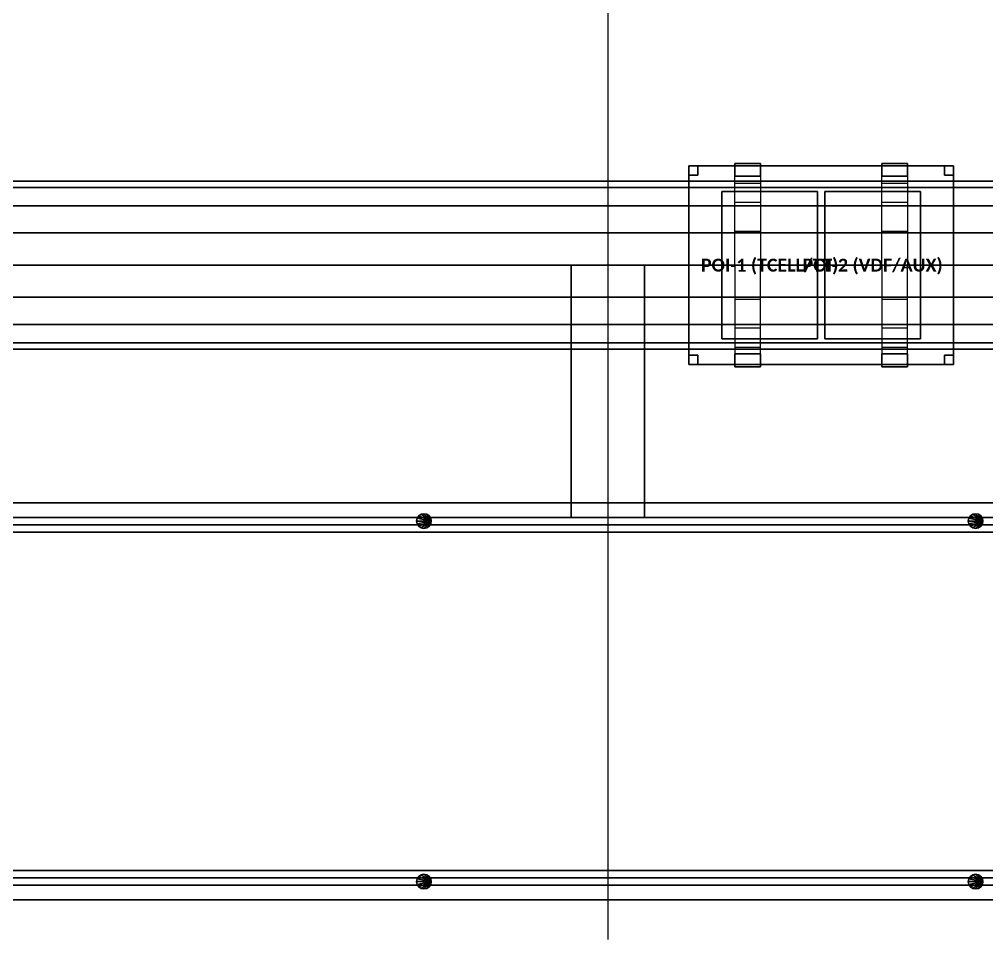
# Model space of a CAD drawing. Header units: millimetres. Extents: x -15000 to 15000, y -45082 to 2000.
# Drawn here: x -4600 to -1970, y -45082 to -42580 of the extents above; entities that cross this region are included whole.
import ezdxf
from ezdxf.enums import TextEntityAlignment as Align

# ---------------------------------------------------------------- set-up
doc = ezdxf.new("R2010")
doc.units = ezdxf.units.MM
for name, color, linetype in [('CELIK_KIRIS_KOLON', 9, 'CONTINUOUS'), ('EKP_POI_MODULLERI', 40, 'CONTINUOUS'), ('EKP_POI_TASIYICI_SASE', 30, 'CONTINUOUS'), ('KORKULUK_KAPI', 4, 'CONTINUOUS'), ('MONTAJ_BORULARI', 2, 'CONTINUOUS'), ('ZEMIN_PLATFORM', 8, 'CONTINUOUS')]:
    doc.layers.add(name, color=color, linetype=linetype)
doc.styles.get("Standard").update_dxf_attribs({"font": 'calibrib.ttf'})

msp = doc.modelspace()

# ---------------------------------------------------------------- linework, layer by layer
at = {"layer": 'CELIK_KIRIS_KOLON'}
for p, q in [((-2900, -43248, 5500), (-3100, -43248, 5500)), ((-3100, -43248, 5500), (-3100, -43934, 5500)), ((-2900, -43248, 5700), (-3100, -43248, 5700)), ((-3100, -43248, 5700), (-3100, -43934, 5700)), ((-3100, -43248, 5500), (-3100, -43248, 5700)), ((-2900, -43934, 5500), (-2900, -43248, 5500)), ((-2900, -43934, 5700), (-2900, -43248, 5700)), ((-2900, -43248, 5500), (-2900, -43248, 5700)), ((-3100, -43934, 5500), (-2900, -43934, 5500)), ((-3100, -43934, 5700), (-2900, -43934, 5700)), ((-3100, -43934, 5500), (-3100, -43934, 5700)), ((-2900, -43934, 5500), (-2900, -43934, 5700))]:
    msp.add_line(p, q, dxfattribs=at)
for points in [[(-3100, -43934, 5500), (-2900, -43934, 5500), (-2900, -43248, 5500), (-3100, -43248, 5500)], [(-3100, -43934, 5700), (-2900, -43934, 5700), (-2900, -43248, 5700), (-3100, -43248, 5700)], [(-3100, -43248, 5500), (-2900, -43248, 5500), (-2900, -43248, 5700), (-3100, -43248, 5700)], [(-3100, -43934, 5500), (-3100, -43248, 5500), (-3100, -43248, 5700), (-3100, -43934, 5700)], [(-2900, -43934, 5500), (-2900, -43248, 5500), (-2900, -43248, 5700), (-2900, -43934, 5700)], [(-3100, -43934, 5500), (-2900, -43934, 5500), (-2900, -43934, 5700), (-3100, -43934, 5700)]]:
    msp.add_3dface(points, dxfattribs=at)
at = {"layer": 'EKP_POI_MODULLERI'}
for p, q in [((-2430, -43048, 5535), (-2690, -43048, 5535)), ((-2690, -43048, 5535), (-2690, -43448, 5535)), ((-2430, -43048, 5885), (-2690, -43048, 5885)), ((-2690, -43048, 5885), (-2690, -43448, 5885)), ((-2690, -43048, 5535), (-2690, -43048, 5885)), ((-2430, -43448, 5535), (-2430, -43048, 5535)), ((-2430, -43448, 5885), (-2430, -43048, 5885)), ((-2430, -43048, 5535), (-2430, -43048, 5885)), ((-2150, -43048, 5535), (-2410, -43048, 5535)), ((-2410, -43048, 5535), (-2410, -43448, 5535)), ((-2150, -43048, 5885), (-2410, -43048, 5885)), ((-2410, -43048, 5885), (-2410, -43448, 5885)), ((-2410, -43048, 5535), (-2410, -43048, 5885)), ((-2150, -43448, 5535), (-2150, -43048, 5535)), ((-2150, -43448, 5885), (-2150, -43048, 5885)), ((-2150, -43048, 5535), (-2150, -43048, 5885)), ((-2690, -43448, 5535), (-2430, -43448, 5535)), ((-2690, -43448, 5885), (-2430, -43448, 5885)), ((-2690, -43448, 5535), (-2690, -43448, 5885)), ((-2430, -43448, 5535), (-2430, -43448, 5885)), ((-2410, -43448, 5535), (-2150, -43448, 5535)), ((-2410, -43448, 5885), (-2150, -43448, 5885)), ((-2410, -43448, 5535), (-2410, -43448, 5885)), ((-2150, -43448, 5535), (-2150, -43448, 5885))]:
    msp.add_line(p, q, dxfattribs=at)
for points in [[(-2690, -43448, 5535), (-2430, -43448, 5535), (-2430, -43048, 5535), (-2690, -43048, 5535)], [(-2690, -43448, 5885), (-2430, -43448, 5885), (-2430, -43048, 5885), (-2690, -43048, 5885)], [(-2690, -43048, 5535), (-2430, -43048, 5535), (-2430, -43048, 5885), (-2690, -43048, 5885)], [(-2690, -43448, 5535), (-2690, -43048, 5535), (-2690, -43048, 5885), (-2690, -43448, 5885)], [(-2430, -43448, 5535), (-2430, -43048, 5535), (-2430, -43048, 5885), (-2430, -43448, 5885)], [(-2410, -43448, 5535), (-2150, -43448, 5535), (-2150, -43048, 5535), (-2410, -43048, 5535)], [(-2410, -43448, 5885), (-2150, -43448, 5885), (-2150, -43048, 5885), (-2410, -43048, 5885)], [(-2410, -43048, 5535), (-2150, -43048, 5535), (-2150, -43048, 5885), (-2410, -43048, 5885)], [(-2410, -43448, 5535), (-2410, -43048, 5535), (-2410, -43048, 5885), (-2410, -43448, 5885)], [(-2150, -43448, 5535), (-2150, -43048, 5535), (-2150, -43048, 5885), (-2150, -43448, 5885)], [(-2690, -43448, 5535), (-2430, -43448, 5535), (-2430, -43448, 5885), (-2690, -43448, 5885)], [(-2410, -43448, 5535), (-2150, -43448, 5535), (-2150, -43448, 5885), (-2410, -43448, 5885)]]:
    msp.add_3dface(points, dxfattribs=at)
at = {"layer": 'EKP_POI_TASIYICI_SASE'}
for p, q in [((-2585, -42971.5, 5286.5), (-2655, -42971.5, 5286.5)), ((-2655, -42971.5, 5286.5), (-2655, -43006.5, 5286.5)), ((-2585, -42971.5, 5306.5), (-2655, -42971.5, 5306.5)), ((-2655, -42971.5, 5306.5), (-2655, -43006.5, 5306.5)), ((-2655, -42971.5, 5286.5), (-2655, -42971.5, 5306.5)), ((-2585, -43006.5, 5286.5), (-2585, -42971.5, 5286.5)), ((-2585, -43006.5, 5306.5), (-2585, -42971.5, 5306.5)), ((-2585, -42971.5, 5286.5), (-2585, -42971.5, 5306.5)), ((-2185, -42971.5, 5286.5), (-2255, -42971.5, 5286.5)), ((-2255, -42971.5, 5286.5), (-2255, -43006.5, 5286.5)), ((-2185, -42971.5, 5306.5), (-2255, -42971.5, 5306.5)), ((-2255, -42971.5, 5306.5), (-2255, -43006.5, 5306.5)), ((-2255, -42971.5, 5286.5), (-2255, -42971.5, 5306.5)), ((-2185, -43006.5, 5286.5), (-2185, -42971.5, 5286.5)), ((-2185, -43006.5, 5306.5), (-2185, -42971.5, 5306.5)), ((-2185, -42971.5, 5286.5), (-2185, -42971.5, 5306.5)), ((-2060, -42978, 5525), (-2780, -42978, 5525)), ((-2780, -42978, 5525), (-2780, -43518, 5525)), ((-2060, -42978, 5545), (-2780, -42978, 5545)), ((-2780, -42978, 5545), (-2780, -43518, 5545)), ((-2780, -42978, 5525), (-2780, -42978, 5545)), ((-2060, -42978, 5855), (-2780, -42978, 5855)), ((-2780, -42978, 5855), (-2780, -43518, 5855)), ((-2060, -42978, 5875), (-2780, -42978, 5875)), ((-2780, -42978, 5875), (-2780, -43518, 5875)), ((-2780, -42978, 5855), (-2780, -42978, 5875)), ((-2755, -42978, 5525), (-2780, -42978, 5525)), ((-2780, -42978, 5525), (-2780, -43003, 5525)), ((-2755, -42978, 5875), (-2780, -42978, 5875)), ((-2780, -42978, 5875), (-2780, -43003, 5875)), ((-2780, -42978, 5525), (-2780, -42978, 5875)), ((-2755, -43003, 5525), (-2755, -42978, 5525)), ((-2755, -43003, 5875), (-2755, -42978, 5875)), ((-2755, -42978, 5525), (-2755, -42978, 5875)), ((-2060, -42978, 5525), (-2085, -42978, 5525)), ((-2085, -42978, 5525), (-2085, -43003, 5525)), ((-2060, -42978, 5875), (-2085, -42978, 5875)), ((-2085, -42978, 5875), (-2085, -43003, 5875)), ((-2085, -42978, 5525), (-2085, -42978, 5875)), ((-2060, -43518, 5525), (-2060, -42978, 5525)), ((-2060, -43518, 5545), (-2060, -42978, 5545)), ((-2060, -42978, 5525), (-2060, -42978, 5545)), ((-2060, -43518, 5855), (-2060, -42978, 5855)), ((-2060, -43518, 5875), (-2060, -42978, 5875)), ((-2060, -42978, 5855), (-2060, -42978, 5875)), ((-2060, -43003, 5525), (-2060, -42978, 5525)), ((-2060, -43003, 5875), (-2060, -42978, 5875)), ((-2060, -42978, 5525), (-2060, -42978, 5875)), ((-2780, -43003, 5525), (-2755, -43003, 5525)), ((-2780, -43003, 5875), (-2755, -43003, 5875)), ((-2780, -43003, 5525), (-2780, -43003, 5875)), ((-2755, -43003, 5525), (-2755, -43003, 5875)), ((-2655, -43006.5, 5296.5), (-2585, -43006.5, 5296.5)), ((-2655, -43006.5, 5286.5), (-2585, -43006.5, 5286.5)), ((-2655, -43006.5, 5306.5), (-2585, -43006.5, 5306.5)), ((-2655, -43006.5, 5286.5), (-2655, -43006.5, 5306.5)), ((-2655, -43024.9, 5388.9), (-2585, -43024.9, 5388.9)), ((-2655, -43024.9, 5204.1), (-2585, -43024.9, 5204.1)), ((-2585, -43006.5, 5286.5), (-2585, -43006.5, 5306.5)), ((-2255, -43006.5, 5296.5), (-2185, -43006.5, 5296.5)), ((-2255, -43006.5, 5286.5), (-2185, -43006.5, 5286.5)), ((-2255, -43006.5, 5306.5), (-2185, -43006.5, 5306.5)), ((-2255, -43006.5, 5286.5), (-2255, -43006.5, 5306.5)), ((-2255, -43024.9, 5388.9), (-2185, -43024.9, 5388.9)), ((-2255, -43024.9, 5204.1), (-2185, -43024.9, 5204.1)), ((-2185, -43006.5, 5286.5), (-2185, -43006.5, 5306.5)), ((-2085, -43003, 5525), (-2060, -43003, 5525)), ((-2085, -43003, 5875), (-2060, -43003, 5875)), ((-2085, -43003, 5525), (-2085, -43003, 5875)), ((-2060, -43003, 5525), (-2060, -43003, 5875)), ((-2655, -43077.2, 5467.3), (-2585, -43077.2, 5467.3)), ((-2655, -43077.2, 5125.7), (-2585, -43077.2, 5125.7)), ((-2255, -43077.2, 5467.3), (-2185, -43077.2, 5467.3)), ((-2255, -43077.2, 5125.7), (-2185, -43077.2, 5125.7)), ((-2655, -43155.6, 5519.6), (-2585, -43155.6, 5519.6)), ((-2655, -43155.6, 5073.4), (-2585, -43155.6, 5073.4)), ((-2255, -43155.6, 5519.6), (-2185, -43155.6, 5519.6)), ((-2255, -43155.6, 5073.4), (-2185, -43155.6, 5073.4)), ((-2655, -43248, 5538), (-2585, -43248, 5538)), ((-2655, -43248, 5055), (-2585, -43248, 5055)), ((-2255, -43248, 5538), (-2185, -43248, 5538)), ((-2255, -43248, 5055), (-2185, -43248, 5055)), ((-2655, -43340.4, 5073.4), (-2585, -43340.4, 5073.4)), ((-2655, -43340.4, 5519.6), (-2585, -43340.4, 5519.6)), ((-2255, -43340.4, 5073.4), (-2185, -43340.4, 5073.4)), ((-2255, -43340.4, 5519.6), (-2185, -43340.4, 5519.6)), ((-2655, -43418.8, 5125.7), (-2585, -43418.8, 5125.7)), ((-2655, -43418.8, 5467.3), (-2585, -43418.8, 5467.3)), ((-2255, -43418.8, 5125.7), (-2185, -43418.8, 5125.7)), ((-2255, -43418.8, 5467.3), (-2185, -43418.8, 5467.3)), ((-2655, -43471.1, 5204.1), (-2585, -43471.1, 5204.1)), ((-2655, -43471.1, 5388.9), (-2585, -43471.1, 5388.9)), ((-2255, -43471.1, 5204.1), (-2185, -43471.1, 5204.1)), ((-2255, -43471.1, 5388.9), (-2185, -43471.1, 5388.9)), ((-2755, -43493, 5525), (-2780, -43493, 5525)), ((-2780, -43493, 5525), (-2780, -43518, 5525)), ((-2755, -43493, 5875), (-2780, -43493, 5875)), ((-2780, -43493, 5875), (-2780, -43518, 5875)), ((-2780, -43493, 5525), (-2780, -43493, 5875)), ((-2755, -43518, 5525), (-2755, -43493, 5525)), ((-2755, -43518, 5875), (-2755, -43493, 5875)), ((-2755, -43493, 5525), (-2755, -43493, 5875)), ((-2655, -43489.5, 5296.5), (-2585, -43489.5, 5296.5)), ((-2585, -43489.5, 5286.5), (-2655, -43489.5, 5286.5)), ((-2655, -43489.5, 5286.5), (-2655, -43524.5, 5286.5)), ((-2585, -43489.5, 5306.5), (-2655, -43489.5, 5306.5)), ((-2655, -43489.5, 5306.5), (-2655, -43524.5, 5306.5)), ((-2655, -43489.5, 5286.5), (-2655, -43489.5, 5306.5)), ((-2585, -43524.5, 5286.5), (-2585, -43489.5, 5286.5)), ((-2585, -43524.5, 5306.5), (-2585, -43489.5, 5306.5)), ((-2585, -43489.5, 5286.5), (-2585, -43489.5, 5306.5)), ((-2255, -43489.5, 5296.5), (-2185, -43489.5, 5296.5)), ((-2185, -43489.5, 5286.5), (-2255, -43489.5, 5286.5)), ((-2255, -43489.5, 5286.5), (-2255, -43524.5, 5286.5)), ((-2185, -43489.5, 5306.5), (-2255, -43489.5, 5306.5)), ((-2255, -43489.5, 5306.5), (-2255, -43524.5, 5306.5)), ((-2255, -43489.5, 5286.5), (-2255, -43489.5, 5306.5)), ((-2185, -43524.5, 5286.5), (-2185, -43489.5, 5286.5)), ((-2185, -43524.5, 5306.5), (-2185, -43489.5, 5306.5)), ((-2185, -43489.5, 5286.5), (-2185, -43489.5, 5306.5)), ((-2060, -43493, 5525), (-2085, -43493, 5525)), ((-2085, -43493, 5525), (-2085, -43518, 5525)), ((-2060, -43493, 5875), (-2085, -43493, 5875)), ((-2085, -43493, 5875), (-2085, -43518, 5875)), ((-2085, -43493, 5525), (-2085, -43493, 5875)), ((-2060, -43518, 5525), (-2060, -43493, 5525)), ((-2060, -43518, 5875), (-2060, -43493, 5875)), ((-2060, -43493, 5525), (-2060, -43493, 5875)), ((-2780, -43518, 5525), (-2060, -43518, 5525)), ((-2780, -43518, 5545), (-2060, -43518, 5545)), ((-2780, -43518, 5525), (-2780, -43518, 5545)), ((-2780, -43518, 5855), (-2060, -43518, 5855)), ((-2780, -43518, 5875), (-2060, -43518, 5875)), ((-2780, -43518, 5855), (-2780, -43518, 5875)), ((-2780, -43518, 5525), (-2755, -43518, 5525)), ((-2780, -43518, 5875), (-2755, -43518, 5875)), ((-2780, -43518, 5525), (-2780, -43518, 5875)), ((-2755, -43518, 5525), (-2755, -43518, 5875)), ((-2655, -43524.5, 5286.5), (-2585, -43524.5, 5286.5)), ((-2655, -43524.5, 5306.5), (-2585, -43524.5, 5306.5)), ((-2655, -43524.5, 5286.5), (-2655, -43524.5, 5306.5)), ((-2585, -43524.5, 5286.5), (-2585, -43524.5, 5306.5)), ((-2255, -43524.5, 5286.5), (-2185, -43524.5, 5286.5)), ((-2255, -43524.5, 5306.5), (-2185, -43524.5, 5306.5)), ((-2255, -43524.5, 5286.5), (-2255, -43524.5, 5306.5)), ((-2185, -43524.5, 5286.5), (-2185, -43524.5, 5306.5)), ((-2085, -43518, 5525), (-2060, -43518, 5525)), ((-2085, -43518, 5875), (-2060, -43518, 5875)), ((-2085, -43518, 5525), (-2085, -43518, 5875)), ((-2060, -43518, 5525), (-2060, -43518, 5545)), ((-2060, -43518, 5855), (-2060, -43518, 5875)), ((-2060, -43518, 5525), (-2060, -43518, 5875))]:
    msp.add_line(p, q, dxfattribs=at)
for points in [[(-2655, -43006.5, 5286.5), (-2585, -43006.5, 5286.5), (-2585, -42971.5, 5286.5), (-2655, -42971.5, 5286.5)], [(-2655, -43006.5, 5306.5), (-2585, -43006.5, 5306.5), (-2585, -42971.5, 5306.5), (-2655, -42971.5, 5306.5)], [(-2655, -42971.5, 5286.5), (-2585, -42971.5, 5286.5), (-2585, -42971.5, 5306.5), (-2655, -42971.5, 5306.5)], [(-2655, -43006.5, 5286.5), (-2655, -42971.5, 5286.5), (-2655, -42971.5, 5306.5), (-2655, -43006.5, 5306.5)], [(-2585, -43006.5, 5286.5), (-2585, -42971.5, 5286.5), (-2585, -42971.5, 5306.5), (-2585, -43006.5, 5306.5)], [(-2255, -43006.5, 5286.5), (-2185, -43006.5, 5286.5), (-2185, -42971.5, 5286.5), (-2255, -42971.5, 5286.5)], [(-2255, -43006.5, 5306.5), (-2185, -43006.5, 5306.5), (-2185, -42971.5, 5306.5), (-2255, -42971.5, 5306.5)], [(-2255, -42971.5, 5286.5), (-2185, -42971.5, 5286.5), (-2185, -42971.5, 5306.5), (-2255, -42971.5, 5306.5)], [(-2255, -43006.5, 5286.5), (-2255, -42971.5, 5286.5), (-2255, -42971.5, 5306.5), (-2255, -43006.5, 5306.5)], [(-2185, -43006.5, 5286.5), (-2185, -42971.5, 5286.5), (-2185, -42971.5, 5306.5), (-2185, -43006.5, 5306.5)], [(-2780, -43518, 5525), (-2060, -43518, 5525), (-2060, -42978, 5525), (-2780, -42978, 5525)], [(-2780, -43518, 5545), (-2060, -43518, 5545), (-2060, -42978, 5545), (-2780, -42978, 5545)], [(-2780, -42978, 5525), (-2060, -42978, 5525), (-2060, -42978, 5545), (-2780, -42978, 5545)], [(-2780, -43518, 5525), (-2780, -42978, 5525), (-2780, -42978, 5545), (-2780, -43518, 5545)], [(-2780, -43518, 5855), (-2060, -43518, 5855), (-2060, -42978, 5855), (-2780, -42978, 5855)], [(-2780, -43518, 5875), (-2060, -43518, 5875), (-2060, -42978, 5875), (-2780, -42978, 5875)], [(-2780, -42978, 5855), (-2060, -42978, 5855), (-2060, -42978, 5875), (-2780, -42978, 5875)], [(-2780, -43518, 5855), (-2780, -42978, 5855), (-2780, -42978, 5875), (-2780, -43518, 5875)], [(-2780, -43003, 5525), (-2755, -43003, 5525), (-2755, -42978, 5525), (-2780, -42978, 5525)], [(-2780, -43003, 5875), (-2755, -43003, 5875), (-2755, -42978, 5875), (-2780, -42978, 5875)], [(-2780, -42978, 5525), (-2755, -42978, 5525), (-2755, -42978, 5875), (-2780, -42978, 5875)], [(-2780, -43003, 5525), (-2780, -42978, 5525), (-2780, -42978, 5875), (-2780, -43003, 5875)], [(-2755, -43003, 5525), (-2755, -42978, 5525), (-2755, -42978, 5875), (-2755, -43003, 5875)], [(-2085, -43003, 5525), (-2060, -43003, 5525), (-2060, -42978, 5525), (-2085, -42978, 5525)], [(-2085, -43003, 5875), (-2060, -43003, 5875), (-2060, -42978, 5875), (-2085, -42978, 5875)], [(-2085, -42978, 5525), (-2060, -42978, 5525), (-2060, -42978, 5875), (-2085, -42978, 5875)], [(-2085, -43003, 5525), (-2085, -42978, 5525), (-2085, -42978, 5875), (-2085, -43003, 5875)], [(-2060, -43518, 5525), (-2060, -42978, 5525), (-2060, -42978, 5545), (-2060, -43518, 5545)], [(-2060, -43518, 5855), (-2060, -42978, 5855), (-2060, -42978, 5875), (-2060, -43518, 5875)], [(-2060, -43003, 5525), (-2060, -42978, 5525), (-2060, -42978, 5875), (-2060, -43003, 5875)], [(-2780, -43003, 5525), (-2755, -43003, 5525), (-2755, -43003, 5875), (-2780, -43003, 5875)], [(-2655, -43006.5, 5296.5), (-2585, -43006.5, 5296.5), (-2585, -43248, 5538), (-2655, -43248, 5538)], [(-2655, -43006.5, 5286.5), (-2585, -43006.5, 5286.5), (-2585, -43006.5, 5306.5), (-2655, -43006.5, 5306.5)], [(-2655, -43024.9, 5388.9), (-2585, -43024.9, 5388.9), (-2585, -43248, 5538), (-2655, -43248, 5538)], [(-2655, -43024.9, 5204.1), (-2585, -43024.9, 5204.1), (-2585, -43248, 5538), (-2655, -43248, 5538)], [(-2255, -43006.5, 5296.5), (-2185, -43006.5, 5296.5), (-2185, -43248, 5538), (-2255, -43248, 5538)], [(-2255, -43006.5, 5286.5), (-2185, -43006.5, 5286.5), (-2185, -43006.5, 5306.5), (-2255, -43006.5, 5306.5)], [(-2255, -43024.9, 5388.9), (-2185, -43024.9, 5388.9), (-2185, -43248, 5538), (-2255, -43248, 5538)], [(-2255, -43024.9, 5204.1), (-2185, -43024.9, 5204.1), (-2185, -43248, 5538), (-2255, -43248, 5538)], [(-2085, -43003, 5525), (-2060, -43003, 5525), (-2060, -43003, 5875), (-2085, -43003, 5875)], [(-2655, -43077.2, 5467.3), (-2585, -43077.2, 5467.3), (-2585, -43248, 5538), (-2655, -43248, 5538)], [(-2655, -43077.2, 5125.7), (-2585, -43077.2, 5125.7), (-2585, -43248, 5538), (-2655, -43248, 5538)], [(-2255, -43077.2, 5467.3), (-2185, -43077.2, 5467.3), (-2185, -43248, 5538), (-2255, -43248, 5538)], [(-2255, -43077.2, 5125.7), (-2185, -43077.2, 5125.7), (-2185, -43248, 5538), (-2255, -43248, 5538)], [(-2655, -43155.6, 5519.6), (-2585, -43155.6, 5519.6), (-2585, -43248, 5538), (-2655, -43248, 5538)], [(-2655, -43155.6, 5073.4), (-2585, -43155.6, 5073.4), (-2585, -43248, 5538), (-2655, -43248, 5538)], [(-2255, -43155.6, 5519.6), (-2185, -43155.6, 5519.6), (-2185, -43248, 5538), (-2255, -43248, 5538)], [(-2255, -43155.6, 5073.4), (-2185, -43155.6, 5073.4), (-2185, -43248, 5538), (-2255, -43248, 5538)], [(-2655, -43248, 5538), (-2585, -43248, 5538), (-2585, -43248, 5538), (-2655, -43248, 5538)], [(-2655, -43248, 5055), (-2585, -43248, 5055), (-2585, -43248, 5538), (-2655, -43248, 5538)], [(-2655, -43340.4, 5073.4), (-2585, -43340.4, 5073.4), (-2585, -43248, 5538), (-2655, -43248, 5538)], [(-2655, -43418.8, 5125.7), (-2585, -43418.8, 5125.7), (-2585, -43248, 5538), (-2655, -43248, 5538)], [(-2655, -43471.1, 5204.1), (-2585, -43471.1, 5204.1), (-2585, -43248, 5538), (-2655, -43248, 5538)], [(-2655, -43489.5, 5296.5), (-2585, -43489.5, 5296.5), (-2585, -43248, 5538), (-2655, -43248, 5538)], [(-2655, -43471.1, 5388.9), (-2585, -43471.1, 5388.9), (-2585, -43248, 5538), (-2655, -43248, 5538)], [(-2655, -43418.8, 5467.3), (-2585, -43418.8, 5467.3), (-2585, -43248, 5538), (-2655, -43248, 5538)], [(-2655, -43340.4, 5519.6), (-2585, -43340.4, 5519.6), (-2585, -43248, 5538), (-2655, -43248, 5538)], [(-2255, -43248, 5538), (-2185, -43248, 5538), (-2185, -43248, 5538), (-2255, -43248, 5538)], [(-2255, -43248, 5055), (-2185, -43248, 5055), (-2185, -43248, 5538), (-2255, -43248, 5538)], [(-2255, -43340.4, 5073.4), (-2185, -43340.4, 5073.4), (-2185, -43248, 5538), (-2255, -43248, 5538)], [(-2255, -43418.8, 5125.7), (-2185, -43418.8, 5125.7), (-2185, -43248, 5538), (-2255, -43248, 5538)], [(-2255, -43471.1, 5204.1), (-2185, -43471.1, 5204.1), (-2185, -43248, 5538), (-2255, -43248, 5538)], [(-2255, -43489.5, 5296.5), (-2185, -43489.5, 5296.5), (-2185, -43248, 5538), (-2255, -43248, 5538)], [(-2255, -43471.1, 5388.9), (-2185, -43471.1, 5388.9), (-2185, -43248, 5538), (-2255, -43248, 5538)], [(-2255, -43418.8, 5467.3), (-2185, -43418.8, 5467.3), (-2185, -43248, 5538), (-2255, -43248, 5538)], [(-2255, -43340.4, 5519.6), (-2185, -43340.4, 5519.6), (-2185, -43248, 5538), (-2255, -43248, 5538)], [(-2780, -43518, 5525), (-2755, -43518, 5525), (-2755, -43493, 5525), (-2780, -43493, 5525)], [(-2780, -43518, 5875), (-2755, -43518, 5875), (-2755, -43493, 5875), (-2780, -43493, 5875)], [(-2780, -43493, 5525), (-2755, -43493, 5525), (-2755, -43493, 5875), (-2780, -43493, 5875)], [(-2780, -43518, 5525), (-2780, -43493, 5525), (-2780, -43493, 5875), (-2780, -43518, 5875)], [(-2755, -43518, 5525), (-2755, -43493, 5525), (-2755, -43493, 5875), (-2755, -43518, 5875)], [(-2655, -43524.5, 5286.5), (-2585, -43524.5, 5286.5), (-2585, -43489.5, 5286.5), (-2655, -43489.5, 5286.5)], [(-2655, -43524.5, 5306.5), (-2585, -43524.5, 5306.5), (-2585, -43489.5, 5306.5), (-2655, -43489.5, 5306.5)], [(-2655, -43489.5, 5286.5), (-2585, -43489.5, 5286.5), (-2585, -43489.5, 5306.5), (-2655, -43489.5, 5306.5)], [(-2655, -43524.5, 5286.5), (-2655, -43489.5, 5286.5), (-2655, -43489.5, 5306.5), (-2655, -43524.5, 5306.5)], [(-2585, -43524.5, 5286.5), (-2585, -43489.5, 5286.5), (-2585, -43489.5, 5306.5), (-2585, -43524.5, 5306.5)], [(-2255, -43524.5, 5286.5), (-2185, -43524.5, 5286.5), (-2185, -43489.5, 5286.5), (-2255, -43489.5, 5286.5)], [(-2255, -43524.5, 5306.5), (-2185, -43524.5, 5306.5), (-2185, -43489.5, 5306.5), (-2255, -43489.5, 5306.5)], [(-2255, -43489.5, 5286.5), (-2185, -43489.5, 5286.5), (-2185, -43489.5, 5306.5), (-2255, -43489.5, 5306.5)], [(-2255, -43524.5, 5286.5), (-2255, -43489.5, 5286.5), (-2255, -43489.5, 5306.5), (-2255, -43524.5, 5306.5)], [(-2185, -43524.5, 5286.5), (-2185, -43489.5, 5286.5), (-2185, -43489.5, 5306.5), (-2185, -43524.5, 5306.5)], [(-2085, -43518, 5525), (-2060, -43518, 5525), (-2060, -43493, 5525), (-2085, -43493, 5525)], [(-2085, -43518, 5875), (-2060, -43518, 5875), (-2060, -43493, 5875), (-2085, -43493, 5875)], [(-2085, -43493, 5525), (-2060, -43493, 5525), (-2060, -43493, 5875), (-2085, -43493, 5875)], [(-2085, -43518, 5525), (-2085, -43493, 5525), (-2085, -43493, 5875), (-2085, -43518, 5875)], [(-2060, -43518, 5525), (-2060, -43493, 5525), (-2060, -43493, 5875), (-2060, -43518, 5875)], [(-2780, -43518, 5525), (-2060, -43518, 5525), (-2060, -43518, 5545), (-2780, -43518, 5545)], [(-2780, -43518, 5855), (-2060, -43518, 5855), (-2060, -43518, 5875), (-2780, -43518, 5875)], [(-2780, -43518, 5525), (-2755, -43518, 5525), (-2755, -43518, 5875), (-2780, -43518, 5875)], [(-2655, -43524.5, 5286.5), (-2585, -43524.5, 5286.5), (-2585, -43524.5, 5306.5), (-2655, -43524.5, 5306.5)], [(-2255, -43524.5, 5286.5), (-2185, -43524.5, 5286.5), (-2185, -43524.5, 5306.5), (-2255, -43524.5, 5306.5)], [(-2085, -43518, 5525), (-2060, -43518, 5525), (-2060, -43518, 5875), (-2085, -43518, 5875)]]:
    msp.add_3dface(points, dxfattribs=at)
at = {"layer": 'KORKULUK_KAPI'}
for p, q in [((7000, -43934, 6730), (-13000, -43934, 6730)), ((7000, -43934, 6750), (-13000, -43934, 6750)), ((-3518.5, -43936.3, 5750), (-3520, -43944, 5750)), ((-3518.5, -43936.3, 6750), (-3520, -43944, 6750)), ((-3520, -43944, 5750), (-3518.5, -43951.7, 5750)), ((-3520, -43944, 6750), (-3518.5, -43951.7, 6750)), ((-3520, -43944, 5750), (-3520, -43944, 6750)), ((-3514.1, -43929.9, 5750), (-3518.5, -43936.3, 5750)), ((-3514.1, -43929.9, 6750), (-3518.5, -43936.3, 6750)), ((-3507.7, -43925.5, 5750), (-3514.1, -43929.9, 5750)), ((-3507.7, -43925.5, 6750), (-3514.1, -43929.9, 6750)), ((-3500, -43924, 5750), (-3507.7, -43925.5, 5750)), ((-3500, -43924, 6750), (-3507.7, -43925.5, 6750)), ((-3492.3, -43925.5, 5750), (-3500, -43924, 5750)), ((-3492.3, -43925.5, 6750), (-3500, -43924, 6750)), ((-3500, -43924, 5750), (-3500, -43924, 6750)), ((-3485.9, -43929.9, 5750), (-3492.3, -43925.5, 5750)), ((-3485.9, -43929.9, 6750), (-3492.3, -43925.5, 6750)), ((-3481.5, -43936.3, 5750), (-3485.9, -43929.9, 5750)), ((-3481.5, -43936.3, 6750), (-3485.9, -43929.9, 6750)), ((-3480, -43944, 5750), (-3481.5, -43936.3, 5750)), ((-3480, -43944, 6750), (-3481.5, -43936.3, 6750)), ((-3481.5, -43951.7, 5750), (-3480, -43944, 5750)), ((-3481.5, -43951.7, 6750), (-3480, -43944, 6750)), ((-3480, -43944, 5750), (-3480, -43944, 6750)), ((-2018.5, -43936.3, 5750), (-2020, -43944, 5750)), ((-2018.5, -43936.3, 6750), (-2020, -43944, 6750)), ((-2020, -43944, 5750), (-2018.5, -43951.7, 5750)), ((-2020, -43944, 6750), (-2018.5, -43951.7, 6750)), ((-2020, -43944, 5750), (-2020, -43944, 6750)), ((-2014.1, -43929.9, 5750), (-2018.5, -43936.3, 5750)), ((-2014.1, -43929.9, 6750), (-2018.5, -43936.3, 6750)), ((-2007.7, -43925.5, 5750), (-2014.1, -43929.9, 5750)), ((-2007.7, -43925.5, 6750), (-2014.1, -43929.9, 6750)), ((-2000, -43924, 5750), (-2007.7, -43925.5, 5750)), ((-2000, -43924, 6750), (-2007.7, -43925.5, 6750)), ((-1992.3, -43925.5, 5750), (-2000, -43924, 5750)), ((-1992.3, -43925.5, 6750), (-2000, -43924, 6750)), ((-2000, -43924, 5750), (-2000, -43924, 6750)), ((-1985.9, -43929.9, 5750), (-1992.3, -43925.5, 5750)), ((-1985.9, -43929.9, 6750), (-1992.3, -43925.5, 6750)), ((-1981.5, -43936.3, 5750), (-1985.9, -43929.9, 5750)), ((-1981.5, -43936.3, 6750), (-1985.9, -43929.9, 6750)), ((-1980, -43944, 5750), (-1981.5, -43936.3, 5750)), ((-1980, -43944, 6750), (-1981.5, -43936.3, 6750)), ((-1981.5, -43951.7, 5750), (-1980, -43944, 5750)), ((-1981.5, -43951.7, 6750), (-1980, -43944, 6750)), ((-1980, -43944, 5750), (-1980, -43944, 6750)), ((-13000, -43954, 6730), (7000, -43954, 6730)), ((-13000, -43954, 6750), (7000, -43954, 6750)), ((-3518.5, -43951.7, 5750), (-3514.1, -43958.1, 5750)), ((-3518.5, -43951.7, 6750), (-3514.1, -43958.1, 6750)), ((-3514.1, -43958.1, 5750), (-3507.7, -43962.5, 5750)), ((-3514.1, -43958.1, 6750), (-3507.7, -43962.5, 6750)), ((-3507.7, -43962.5, 5750), (-3500, -43964, 5750)), ((-3507.7, -43962.5, 6750), (-3500, -43964, 6750)), ((-3500, -43964, 5750), (-3492.3, -43962.5, 5750)), ((-3500, -43964, 6750), (-3492.3, -43962.5, 6750)), ((-3500, -43964, 5750), (-3500, -43964, 6750)), ((-3492.3, -43962.5, 5750), (-3485.9, -43958.1, 5750)), ((-3492.3, -43962.5, 6750), (-3485.9, -43958.1, 6750)), ((-3485.9, -43958.1, 5750), (-3481.5, -43951.7, 5750)), ((-3485.9, -43958.1, 6750), (-3481.5, -43951.7, 6750)), ((-2018.5, -43951.7, 5750), (-2014.1, -43958.1, 5750)), ((-2018.5, -43951.7, 6750), (-2014.1, -43958.1, 6750)), ((-2014.1, -43958.1, 5750), (-2007.7, -43962.5, 5750)), ((-2014.1, -43958.1, 6750), (-2007.7, -43962.5, 6750)), ((-2007.7, -43962.5, 5750), (-2000, -43964, 5750)), ((-2007.7, -43962.5, 6750), (-2000, -43964, 6750)), ((-2000, -43964, 5750), (-1992.3, -43962.5, 5750)), ((-2000, -43964, 6750), (-1992.3, -43962.5, 6750)), ((-2000, -43964, 5750), (-2000, -43964, 6750)), ((-1992.3, -43962.5, 5750), (-1985.9, -43958.1, 5750)), ((-1992.3, -43962.5, 6750), (-1985.9, -43958.1, 6750)), ((-1985.9, -43958.1, 5750), (-1981.5, -43951.7, 5750)), ((-1985.9, -43958.1, 6750), (-1981.5, -43951.7, 6750)), ((7000, -44914, 6730), (-13000, -44914, 6730)), ((7000, -44914, 6750), (-13000, -44914, 6750)), ((-3518.5, -44916.3, 5750), (-3520, -44924, 5750)), ((-3518.5, -44916.3, 6750), (-3520, -44924, 6750)), ((-3514.1, -44909.9, 5750), (-3518.5, -44916.3, 5750)), ((-3514.1, -44909.9, 6750), (-3518.5, -44916.3, 6750)), ((-3507.7, -44905.5, 5750), (-3514.1, -44909.9, 5750)), ((-3507.7, -44905.5, 6750), (-3514.1, -44909.9, 6750)), ((-3500, -44904, 5750), (-3507.7, -44905.5, 5750)), ((-3500, -44904, 6750), (-3507.7, -44905.5, 6750)), ((-3492.3, -44905.5, 5750), (-3500, -44904, 5750)), ((-3492.3, -44905.5, 6750), (-3500, -44904, 6750)), ((-3500, -44904, 5750), (-3500, -44904, 6750)), ((-3485.9, -44909.9, 5750), (-3492.3, -44905.5, 5750)), ((-3485.9, -44909.9, 6750), (-3492.3, -44905.5, 6750)), ((-3481.5, -44916.3, 5750), (-3485.9, -44909.9, 5750)), ((-3481.5, -44916.3, 6750), (-3485.9, -44909.9, 6750)), ((-3480, -44924, 5750), (-3481.5, -44916.3, 5750)), ((-3480, -44924, 6750), (-3481.5, -44916.3, 6750)), ((-2018.5, -44916.3, 5750), (-2020, -44924, 5750)), ((-2018.5, -44916.3, 6750), (-2020, -44924, 6750)), ((-2014.1, -44909.9, 5750), (-2018.5, -44916.3, 5750)), ((-2014.1, -44909.9, 6750), (-2018.5, -44916.3, 6750)), ((-2007.7, -44905.5, 5750), (-2014.1, -44909.9, 5750)), ((-2007.7, -44905.5, 6750), (-2014.1, -44909.9, 6750)), ((-2000, -44904, 5750), (-2007.7, -44905.5, 5750)), ((-2000, -44904, 6750), (-2007.7, -44905.5, 6750)), ((-1992.3, -44905.5, 5750), (-2000, -44904, 5750)), ((-1992.3, -44905.5, 6750), (-2000, -44904, 6750)), ((-2000, -44904, 5750), (-2000, -44904, 6750)), ((-1985.9, -44909.9, 5750), (-1992.3, -44905.5, 5750)), ((-1985.9, -44909.9, 6750), (-1992.3, -44905.5, 6750)), ((-1981.5, -44916.3, 5750), (-1985.9, -44909.9, 5750)), ((-1981.5, -44916.3, 6750), (-1985.9, -44909.9, 6750)), ((-1980, -44924, 5750), (-1981.5, -44916.3, 5750)), ((-1980, -44924, 6750), (-1981.5, -44916.3, 6750)), ((-13000, -44934, 6730), (7000, -44934, 6730)), ((-13000, -44934, 6750), (7000, -44934, 6750)), ((-3520, -44924, 5750), (-3518.5, -44931.7, 5750)), ((-3520, -44924, 6750), (-3518.5, -44931.7, 6750)), ((-3520, -44924, 5750), (-3520, -44924, 6750)), ((-3518.5, -44931.7, 5750), (-3514.1, -44938.1, 5750)), ((-3518.5, -44931.7, 6750), (-3514.1, -44938.1, 6750)), ((-3514.1, -44938.1, 5750), (-3507.7, -44942.5, 5750)), ((-3514.1, -44938.1, 6750), (-3507.7, -44942.5, 6750)), ((-3507.7, -44942.5, 5750), (-3500, -44944, 5750)), ((-3507.7, -44942.5, 6750), (-3500, -44944, 6750)), ((-3500, -44944, 5750), (-3492.3, -44942.5, 5750)), ((-3500, -44944, 6750), (-3492.3, -44942.5, 6750)), ((-3500, -44944, 5750), (-3500, -44944, 6750)), ((-3492.3, -44942.5, 5750), (-3485.9, -44938.1, 5750)), ((-3492.3, -44942.5, 6750), (-3485.9, -44938.1, 6750)), ((-3485.9, -44938.1, 5750), (-3481.5, -44931.7, 5750)), ((-3485.9, -44938.1, 6750), (-3481.5, -44931.7, 6750)), ((-3481.5, -44931.7, 5750), (-3480, -44924, 5750)), ((-3481.5, -44931.7, 6750), (-3480, -44924, 6750)), ((-3480, -44924, 5750), (-3480, -44924, 6750)), ((-2020, -44924, 5750), (-2018.5, -44931.7, 5750)), ((-2020, -44924, 6750), (-2018.5, -44931.7, 6750)), ((-2020, -44924, 5750), (-2020, -44924, 6750)), ((-2018.5, -44931.7, 5750), (-2014.1, -44938.1, 5750)), ((-2018.5, -44931.7, 6750), (-2014.1, -44938.1, 6750)), ((-2014.1, -44938.1, 5750), (-2007.7, -44942.5, 5750)), ((-2014.1, -44938.1, 6750), (-2007.7, -44942.5, 6750)), ((-2007.7, -44942.5, 5750), (-2000, -44944, 5750)), ((-2007.7, -44942.5, 6750), (-2000, -44944, 6750)), ((-2000, -44944, 5750), (-1992.3, -44942.5, 5750)), ((-2000, -44944, 6750), (-1992.3, -44942.5, 6750)), ((-2000, -44944, 5750), (-2000, -44944, 6750)), ((-1992.3, -44942.5, 5750), (-1985.9, -44938.1, 5750)), ((-1992.3, -44942.5, 6750), (-1985.9, -44938.1, 6750)), ((-1985.9, -44938.1, 5750), (-1981.5, -44931.7, 5750)), ((-1985.9, -44938.1, 6750), (-1981.5, -44931.7, 6750)), ((-1981.5, -44931.7, 5750), (-1980, -44924, 5750)), ((-1981.5, -44931.7, 6750), (-1980, -44924, 6750)), ((-1980, -44924, 5750), (-1980, -44924, 6750))]:
    msp.add_line(p, q, dxfattribs=at)
for points in [[(-13000, -43954, 6730), (7000, -43954, 6730), (7000, -43934, 6730), (-13000, -43934, 6730)], [(-13000, -43954, 6750), (7000, -43954, 6750), (7000, -43934, 6750), (-13000, -43934, 6750)], [(-13000, -43934, 6730), (7000, -43934, 6730), (7000, -43934, 6750), (-13000, -43934, 6750)], [(-3518.5, -43936.3, 5750), (-3520, -43944, 5750), (-3520, -43944, 6750), (-3518.5, -43936.3, 6750)], [(-3480, -43944, 5750), (-3518.5, -43936.3, 5750), (-3520, -43944, 5750)], [(-3480, -43944, 6750), (-3518.5, -43936.3, 6750), (-3520, -43944, 6750)], [(-3520, -43944, 5750), (-3518.5, -43951.7, 5750), (-3518.5, -43951.7, 6750), (-3520, -43944, 6750)], [(-3480, -43944, 5750), (-3520, -43944, 5750), (-3518.5, -43951.7, 5750)], [(-3480, -43944, 6750), (-3520, -43944, 6750), (-3518.5, -43951.7, 6750)], [(-3514.1, -43929.9, 5750), (-3518.5, -43936.3, 5750), (-3518.5, -43936.3, 6750), (-3514.1, -43929.9, 6750)], [(-3480, -43944, 5750), (-3514.1, -43929.9, 5750), (-3518.5, -43936.3, 5750)], [(-3480, -43944, 6750), (-3514.1, -43929.9, 6750), (-3518.5, -43936.3, 6750)], [(-3480, -43944, 5750), (-3518.5, -43951.7, 5750), (-3514.1, -43958.1, 5750)], [(-3480, -43944, 6750), (-3518.5, -43951.7, 6750), (-3514.1, -43958.1, 6750)], [(-3507.7, -43925.5, 5750), (-3514.1, -43929.9, 5750), (-3514.1, -43929.9, 6750), (-3507.7, -43925.5, 6750)], [(-3480, -43944, 5750), (-3507.7, -43925.5, 5750), (-3514.1, -43929.9, 5750)], [(-3480, -43944, 6750), (-3507.7, -43925.5, 6750), (-3514.1, -43929.9, 6750)], [(-3480, -43944, 5750), (-3514.1, -43958.1, 5750), (-3507.7, -43962.5, 5750)], [(-3480, -43944, 6750), (-3514.1, -43958.1, 6750), (-3507.7, -43962.5, 6750)], [(-3500, -43924, 5750), (-3507.7, -43925.5, 5750), (-3507.7, -43925.5, 6750), (-3500, -43924, 6750)], [(-3480, -43944, 5750), (-3500, -43924, 5750), (-3507.7, -43925.5, 5750)], [(-3480, -43944, 6750), (-3500, -43924, 6750), (-3507.7, -43925.5, 6750)], [(-3480, -43944, 5750), (-3507.7, -43962.5, 5750), (-3500, -43964, 5750)], [(-3480, -43944, 6750), (-3507.7, -43962.5, 6750), (-3500, -43964, 6750)], [(-3492.3, -43925.5, 5750), (-3500, -43924, 5750), (-3500, -43924, 6750), (-3492.3, -43925.5, 6750)], [(-3480, -43944, 5750), (-3492.3, -43925.5, 5750), (-3500, -43924, 5750)], [(-3480, -43944, 6750), (-3492.3, -43925.5, 6750), (-3500, -43924, 6750)], [(-3480, -43944, 5750), (-3500, -43964, 5750), (-3492.3, -43962.5, 5750)], [(-3480, -43944, 6750), (-3500, -43964, 6750), (-3492.3, -43962.5, 6750)], [(-3485.9, -43929.9, 5750), (-3492.3, -43925.5, 5750), (-3492.3, -43925.5, 6750), (-3485.9, -43929.9, 6750)], [(-3480, -43944, 5750), (-3485.9, -43929.9, 5750), (-3492.3, -43925.5, 5750)], [(-3480, -43944, 6750), (-3485.9, -43929.9, 6750), (-3492.3, -43925.5, 6750)], [(-3480, -43944, 5750), (-3492.3, -43962.5, 5750), (-3485.9, -43958.1, 5750)], [(-3480, -43944, 6750), (-3492.3, -43962.5, 6750), (-3485.9, -43958.1, 6750)], [(-3481.5, -43936.3, 5750), (-3485.9, -43929.9, 5750), (-3485.9, -43929.9, 6750), (-3481.5, -43936.3, 6750)], [(-3480, -43944, 5750), (-3481.5, -43936.3, 5750), (-3485.9, -43929.9, 5750)], [(-3480, -43944, 6750), (-3481.5, -43936.3, 6750), (-3485.9, -43929.9, 6750)], [(-3480, -43944, 5750), (-3485.9, -43958.1, 5750), (-3481.5, -43951.7, 5750)], [(-3480, -43944, 6750), (-3485.9, -43958.1, 6750), (-3481.5, -43951.7, 6750)], [(-3480, -43944, 5750), (-3481.5, -43936.3, 5750), (-3481.5, -43936.3, 6750), (-3480, -43944, 6750)], [(-3481.5, -43951.7, 5750), (-3480, -43944, 5750), (-3480, -43944, 6750), (-3481.5, -43951.7, 6750)], [(-2018.5, -43936.3, 5750), (-2020, -43944, 5750), (-2020, -43944, 6750), (-2018.5, -43936.3, 6750)], [(-1980, -43944, 5750), (-2018.5, -43936.3, 5750), (-2020, -43944, 5750)], [(-1980, -43944, 6750), (-2018.5, -43936.3, 6750), (-2020, -43944, 6750)], [(-2020, -43944, 5750), (-2018.5, -43951.7, 5750), (-2018.5, -43951.7, 6750), (-2020, -43944, 6750)], [(-1980, -43944, 5750), (-2020, -43944, 5750), (-2018.5, -43951.7, 5750)], [(-1980, -43944, 6750), (-2020, -43944, 6750), (-2018.5, -43951.7, 6750)], [(-2014.1, -43929.9, 5750), (-2018.5, -43936.3, 5750), (-2018.5, -43936.3, 6750), (-2014.1, -43929.9, 6750)], [(-1980, -43944, 5750), (-2014.1, -43929.9, 5750), (-2018.5, -43936.3, 5750)], [(-1980, -43944, 6750), (-2014.1, -43929.9, 6750), (-2018.5, -43936.3, 6750)], [(-1980, -43944, 5750), (-2018.5, -43951.7, 5750), (-2014.1, -43958.1, 5750)], [(-1980, -43944, 6750), (-2018.5, -43951.7, 6750), (-2014.1, -43958.1, 6750)], [(-2007.7, -43925.5, 5750), (-2014.1, -43929.9, 5750), (-2014.1, -43929.9, 6750), (-2007.7, -43925.5, 6750)], [(-1980, -43944, 5750), (-2007.7, -43925.5, 5750), (-2014.1, -43929.9, 5750)], [(-1980, -43944, 6750), (-2007.7, -43925.5, 6750), (-2014.1, -43929.9, 6750)], [(-1980, -43944, 5750), (-2014.1, -43958.1, 5750), (-2007.7, -43962.5, 5750)], [(-1980, -43944, 6750), (-2014.1, -43958.1, 6750), (-2007.7, -43962.5, 6750)], [(-2000, -43924, 5750), (-2007.7, -43925.5, 5750), (-2007.7, -43925.5, 6750), (-2000, -43924, 6750)], [(-1980, -43944, 5750), (-2000, -43924, 5750), (-2007.7, -43925.5, 5750)], [(-1980, -43944, 6750), (-2000, -43924, 6750), (-2007.7, -43925.5, 6750)], [(-1980, -43944, 5750), (-2007.7, -43962.5, 5750), (-2000, -43964, 5750)], [(-1980, -43944, 6750), (-2007.7, -43962.5, 6750), (-2000, -43964, 6750)], [(-1992.3, -43925.5, 5750), (-2000, -43924, 5750), (-2000, -43924, 6750), (-1992.3, -43925.5, 6750)], [(-1980, -43944, 5750), (-1992.3, -43925.5, 5750), (-2000, -43924, 5750)], [(-1980, -43944, 6750), (-1992.3, -43925.5, 6750), (-2000, -43924, 6750)], [(-1980, -43944, 5750), (-2000, -43964, 5750), (-1992.3, -43962.5, 5750)], [(-1980, -43944, 6750), (-2000, -43964, 6750), (-1992.3, -43962.5, 6750)], [(-1985.9, -43929.9, 5750), (-1992.3, -43925.5, 5750), (-1992.3, -43925.5, 6750), (-1985.9, -43929.9, 6750)], [(-1980, -43944, 5750), (-1985.9, -43929.9, 5750), (-1992.3, -43925.5, 5750)], [(-1980, -43944, 6750), (-1985.9, -43929.9, 6750), (-1992.3, -43925.5, 6750)], [(-1980, -43944, 5750), (-1992.3, -43962.5, 5750), (-1985.9, -43958.1, 5750)], [(-1980, -43944, 6750), (-1992.3, -43962.5, 6750), (-1985.9, -43958.1, 6750)], [(-1981.5, -43936.3, 5750), (-1985.9, -43929.9, 5750), (-1985.9, -43929.9, 6750), (-1981.5, -43936.3, 6750)], [(-1980, -43944, 5750), (-1981.5, -43936.3, 5750), (-1985.9, -43929.9, 5750)], [(-1980, -43944, 6750), (-1981.5, -43936.3, 6750), (-1985.9, -43929.9, 6750)], [(-1980, -43944, 5750), (-1985.9, -43958.1, 5750), (-1981.5, -43951.7, 5750)], [(-1980, -43944, 6750), (-1985.9, -43958.1, 6750), (-1981.5, -43951.7, 6750)], [(-1980, -43944, 5750), (-1981.5, -43936.3, 5750), (-1981.5, -43936.3, 6750), (-1980, -43944, 6750)], [(-1981.5, -43951.7, 5750), (-1980, -43944, 5750), (-1980, -43944, 6750), (-1981.5, -43951.7, 6750)], [(-13000, -43954, 6730), (7000, -43954, 6730), (7000, -43954, 6750), (-13000, -43954, 6750)], [(-3518.5, -43951.7, 5750), (-3514.1, -43958.1, 5750), (-3514.1, -43958.1, 6750), (-3518.5, -43951.7, 6750)], [(-3514.1, -43958.1, 5750), (-3507.7, -43962.5, 5750), (-3507.7, -43962.5, 6750), (-3514.1, -43958.1, 6750)], [(-3507.7, -43962.5, 5750), (-3500, -43964, 5750), (-3500, -43964, 6750), (-3507.7, -43962.5, 6750)], [(-3500, -43964, 5750), (-3492.3, -43962.5, 5750), (-3492.3, -43962.5, 6750), (-3500, -43964, 6750)], [(-3492.3, -43962.5, 5750), (-3485.9, -43958.1, 5750), (-3485.9, -43958.1, 6750), (-3492.3, -43962.5, 6750)], [(-3485.9, -43958.1, 5750), (-3481.5, -43951.7, 5750), (-3481.5, -43951.7, 6750), (-3485.9, -43958.1, 6750)], [(-2018.5, -43951.7, 5750), (-2014.1, -43958.1, 5750), (-2014.1, -43958.1, 6750), (-2018.5, -43951.7, 6750)], [(-2014.1, -43958.1, 5750), (-2007.7, -43962.5, 5750), (-2007.7, -43962.5, 6750), (-2014.1, -43958.1, 6750)], [(-2007.7, -43962.5, 5750), (-2000, -43964, 5750), (-2000, -43964, 6750), (-2007.7, -43962.5, 6750)], [(-2000, -43964, 5750), (-1992.3, -43962.5, 5750), (-1992.3, -43962.5, 6750), (-2000, -43964, 6750)], [(-1992.3, -43962.5, 5750), (-1985.9, -43958.1, 5750), (-1985.9, -43958.1, 6750), (-1992.3, -43962.5, 6750)], [(-1985.9, -43958.1, 5750), (-1981.5, -43951.7, 5750), (-1981.5, -43951.7, 6750), (-1985.9, -43958.1, 6750)], [(-13000, -44934, 6730), (7000, -44934, 6730), (7000, -44914, 6730), (-13000, -44914, 6730)], [(-13000, -44934, 6750), (7000, -44934, 6750), (7000, -44914, 6750), (-13000, -44914, 6750)], [(-13000, -44914, 6730), (7000, -44914, 6730), (7000, -44914, 6750), (-13000, -44914, 6750)], [(-3518.5, -44916.3, 5750), (-3520, -44924, 5750), (-3520, -44924, 6750), (-3518.5, -44916.3, 6750)], [(-3480, -44924, 5750), (-3518.5, -44916.3, 5750), (-3520, -44924, 5750)], [(-3480, -44924, 6750), (-3518.5, -44916.3, 6750), (-3520, -44924, 6750)], [(-3514.1, -44909.9, 5750), (-3518.5, -44916.3, 5750), (-3518.5, -44916.3, 6750), (-3514.1, -44909.9, 6750)], [(-3480, -44924, 5750), (-3514.1, -44909.9, 5750), (-3518.5, -44916.3, 5750)], [(-3480, -44924, 6750), (-3514.1, -44909.9, 6750), (-3518.5, -44916.3, 6750)], [(-3507.7, -44905.5, 5750), (-3514.1, -44909.9, 5750), (-3514.1, -44909.9, 6750), (-3507.7, -44905.5, 6750)], [(-3480, -44924, 5750), (-3507.7, -44905.5, 5750), (-3514.1, -44909.9, 5750)], [(-3480, -44924, 6750), (-3507.7, -44905.5, 6750), (-3514.1, -44909.9, 6750)], [(-3500, -44904, 5750), (-3507.7, -44905.5, 5750), (-3507.7, -44905.5, 6750), (-3500, -44904, 6750)], [(-3480, -44924, 5750), (-3500, -44904, 5750), (-3507.7, -44905.5, 5750)], [(-3480, -44924, 6750), (-3500, -44904, 6750), (-3507.7, -44905.5, 6750)], [(-3492.3, -44905.5, 5750), (-3500, -44904, 5750), (-3500, -44904, 6750), (-3492.3, -44905.5, 6750)], [(-3480, -44924, 5750), (-3492.3, -44905.5, 5750), (-3500, -44904, 5750)], [(-3480, -44924, 6750), (-3492.3, -44905.5, 6750), (-3500, -44904, 6750)], [(-3485.9, -44909.9, 5750), (-3492.3, -44905.5, 5750), (-3492.3, -44905.5, 6750), (-3485.9, -44909.9, 6750)], [(-3480, -44924, 5750), (-3485.9, -44909.9, 5750), (-3492.3, -44905.5, 5750)], [(-3480, -44924, 6750), (-3485.9, -44909.9, 6750), (-3492.3, -44905.5, 6750)], [(-3481.5, -44916.3, 5750), (-3485.9, -44909.9, 5750), (-3485.9, -44909.9, 6750), (-3481.5, -44916.3, 6750)], [(-3480, -44924, 5750), (-3481.5, -44916.3, 5750), (-3485.9, -44909.9, 5750)], [(-3480, -44924, 6750), (-3481.5, -44916.3, 6750), (-3485.9, -44909.9, 6750)], [(-3480, -44924, 5750), (-3481.5, -44916.3, 5750), (-3481.5, -44916.3, 6750), (-3480, -44924, 6750)], [(-2018.5, -44916.3, 5750), (-2020, -44924, 5750), (-2020, -44924, 6750), (-2018.5, -44916.3, 6750)], [(-1980, -44924, 5750), (-2018.5, -44916.3, 5750), (-2020, -44924, 5750)], [(-1980, -44924, 6750), (-2018.5, -44916.3, 6750), (-2020, -44924, 6750)], [(-2014.1, -44909.9, 5750), (-2018.5, -44916.3, 5750), (-2018.5, -44916.3, 6750), (-2014.1, -44909.9, 6750)], [(-1980, -44924, 5750), (-2014.1, -44909.9, 5750), (-2018.5, -44916.3, 5750)], [(-1980, -44924, 6750), (-2014.1, -44909.9, 6750), (-2018.5, -44916.3, 6750)], [(-2007.7, -44905.5, 5750), (-2014.1, -44909.9, 5750), (-2014.1, -44909.9, 6750), (-2007.7, -44905.5, 6750)], [(-1980, -44924, 5750), (-2007.7, -44905.5, 5750), (-2014.1, -44909.9, 5750)], [(-1980, -44924, 6750), (-2007.7, -44905.5, 6750), (-2014.1, -44909.9, 6750)], [(-2000, -44904, 5750), (-2007.7, -44905.5, 5750), (-2007.7, -44905.5, 6750), (-2000, -44904, 6750)], [(-1980, -44924, 5750), (-2000, -44904, 5750), (-2007.7, -44905.5, 5750)], [(-1980, -44924, 6750), (-2000, -44904, 6750), (-2007.7, -44905.5, 6750)], [(-1992.3, -44905.5, 5750), (-2000, -44904, 5750), (-2000, -44904, 6750), (-1992.3, -44905.5, 6750)], [(-1980, -44924, 5750), (-1992.3, -44905.5, 5750), (-2000, -44904, 5750)], [(-1980, -44924, 6750), (-1992.3, -44905.5, 6750), (-2000, -44904, 6750)], [(-1985.9, -44909.9, 5750), (-1992.3, -44905.5, 5750), (-1992.3, -44905.5, 6750), (-1985.9, -44909.9, 6750)], [(-1980, -44924, 5750), (-1985.9, -44909.9, 5750), (-1992.3, -44905.5, 5750)], [(-1980, -44924, 6750), (-1985.9, -44909.9, 6750), (-1992.3, -44905.5, 6750)], [(-1981.5, -44916.3, 5750), (-1985.9, -44909.9, 5750), (-1985.9, -44909.9, 6750), (-1981.5, -44916.3, 6750)], [(-1980, -44924, 5750), (-1981.5, -44916.3, 5750), (-1985.9, -44909.9, 5750)], [(-1980, -44924, 6750), (-1981.5, -44916.3, 6750), (-1985.9, -44909.9, 6750)], [(-1980, -44924, 5750), (-1981.5, -44916.3, 5750), (-1981.5, -44916.3, 6750), (-1980, -44924, 6750)], [(-13000, -44934, 6730), (7000, -44934, 6730), (7000, -44934, 6750), (-13000, -44934, 6750)], [(-3520, -44924, 5750), (-3518.5, -44931.7, 5750), (-3518.5, -44931.7, 6750), (-3520, -44924, 6750)], [(-3480, -44924, 5750), (-3520, -44924, 5750), (-3518.5, -44931.7, 5750)], [(-3480, -44924, 6750), (-3520, -44924, 6750), (-3518.5, -44931.7, 6750)], [(-3480, -44924, 5750), (-3518.5, -44931.7, 5750), (-3514.1, -44938.1, 5750)], [(-3480, -44924, 6750), (-3518.5, -44931.7, 6750), (-3514.1, -44938.1, 6750)], [(-3518.5, -44931.7, 5750), (-3514.1, -44938.1, 5750), (-3514.1, -44938.1, 6750), (-3518.5, -44931.7, 6750)], [(-3480, -44924, 5750), (-3514.1, -44938.1, 5750), (-3507.7, -44942.5, 5750)], [(-3480, -44924, 6750), (-3514.1, -44938.1, 6750), (-3507.7, -44942.5, 6750)], [(-3514.1, -44938.1, 5750), (-3507.7, -44942.5, 5750), (-3507.7, -44942.5, 6750), (-3514.1, -44938.1, 6750)], [(-3480, -44924, 5750), (-3507.7, -44942.5, 5750), (-3500, -44944, 5750)], [(-3480, -44924, 6750), (-3507.7, -44942.5, 6750), (-3500, -44944, 6750)], [(-3507.7, -44942.5, 5750), (-3500, -44944, 5750), (-3500, -44944, 6750), (-3507.7, -44942.5, 6750)], [(-3480, -44924, 5750), (-3500, -44944, 5750), (-3492.3, -44942.5, 5750)], [(-3480, -44924, 6750), (-3500, -44944, 6750), (-3492.3, -44942.5, 6750)], [(-3500, -44944, 5750), (-3492.3, -44942.5, 5750), (-3492.3, -44942.5, 6750), (-3500, -44944, 6750)], [(-3480, -44924, 5750), (-3492.3, -44942.5, 5750), (-3485.9, -44938.1, 5750)], [(-3480, -44924, 6750), (-3492.3, -44942.5, 6750), (-3485.9, -44938.1, 6750)], [(-3492.3, -44942.5, 5750), (-3485.9, -44938.1, 5750), (-3485.9, -44938.1, 6750), (-3492.3, -44942.5, 6750)], [(-3480, -44924, 5750), (-3485.9, -44938.1, 5750), (-3481.5, -44931.7, 5750)], [(-3480, -44924, 6750), (-3485.9, -44938.1, 6750), (-3481.5, -44931.7, 6750)], [(-3485.9, -44938.1, 5750), (-3481.5, -44931.7, 5750), (-3481.5, -44931.7, 6750), (-3485.9, -44938.1, 6750)], [(-3481.5, -44931.7, 5750), (-3480, -44924, 5750), (-3480, -44924, 6750), (-3481.5, -44931.7, 6750)], [(-2020, -44924, 5750), (-2018.5, -44931.7, 5750), (-2018.5, -44931.7, 6750), (-2020, -44924, 6750)], [(-1980, -44924, 5750), (-2020, -44924, 5750), (-2018.5, -44931.7, 5750)], [(-1980, -44924, 6750), (-2020, -44924, 6750), (-2018.5, -44931.7, 6750)], [(-1980, -44924, 5750), (-2018.5, -44931.7, 5750), (-2014.1, -44938.1, 5750)], [(-1980, -44924, 6750), (-2018.5, -44931.7, 6750), (-2014.1, -44938.1, 6750)], [(-2018.5, -44931.7, 5750), (-2014.1, -44938.1, 5750), (-2014.1, -44938.1, 6750), (-2018.5, -44931.7, 6750)], [(-1980, -44924, 5750), (-2014.1, -44938.1, 5750), (-2007.7, -44942.5, 5750)], [(-1980, -44924, 6750), (-2014.1, -44938.1, 6750), (-2007.7, -44942.5, 6750)], [(-2014.1, -44938.1, 5750), (-2007.7, -44942.5, 5750), (-2007.7, -44942.5, 6750), (-2014.1, -44938.1, 6750)], [(-1980, -44924, 5750), (-2007.7, -44942.5, 5750), (-2000, -44944, 5750)], [(-1980, -44924, 6750), (-2007.7, -44942.5, 6750), (-2000, -44944, 6750)], [(-2007.7, -44942.5, 5750), (-2000, -44944, 5750), (-2000, -44944, 6750), (-2007.7, -44942.5, 6750)], [(-1980, -44924, 5750), (-2000, -44944, 5750), (-1992.3, -44942.5, 5750)], [(-1980, -44924, 6750), (-2000, -44944, 6750), (-1992.3, -44942.5, 6750)], [(-2000, -44944, 5750), (-1992.3, -44942.5, 5750), (-1992.3, -44942.5, 6750), (-2000, -44944, 6750)], [(-1980, -44924, 5750), (-1992.3, -44942.5, 5750), (-1985.9, -44938.1, 5750)], [(-1980, -44924, 6750), (-1992.3, -44942.5, 6750), (-1985.9, -44938.1, 6750)], [(-1992.3, -44942.5, 5750), (-1985.9, -44938.1, 5750), (-1985.9, -44938.1, 6750), (-1992.3, -44942.5, 6750)], [(-1980, -44924, 5750), (-1985.9, -44938.1, 5750), (-1981.5, -44931.7, 5750)], [(-1980, -44924, 6750), (-1985.9, -44938.1, 6750), (-1981.5, -44931.7, 6750)], [(-1985.9, -44938.1, 5750), (-1981.5, -44931.7, 5750), (-1981.5, -44931.7, 6750), (-1985.9, -44938.1, 6750)], [(-1981.5, -44931.7, 5750), (-1980, -44924, 5750), (-1980, -44924, 6750), (-1981.5, -44931.7, 6750)]]:
    msp.add_3dface(points, dxfattribs=at)
at = {"layer": 'MONTAJ_BORULARI'}
for p, q in [((-3000, -42502.4, 9999.9), (-3000, -45082, 10347)), ((-13000, -43019.5, 5296.5), (7000, -43019.5, 5296.5)), ((-13000, -43248, 5525), (7000, -43248, 5525)), ((-13000, -43248, 5068), (7000, -43248, 5068)), ((-13000, -43476.5, 5296.5), (7000, -43476.5, 5296.5))]:
    msp.add_line(p, q, dxfattribs=at)
for points in [[(-13000, -43036.9, 5383.9), (7000, -43036.9, 5383.9), (7000, -43019.5, 5296.5), (-13000, -43019.5, 5296.5)], [(-13000, -43019.5, 5296.5), (7000, -43019.5, 5296.5), (7000, -43036.9, 5209.1), (-13000, -43036.9, 5209.1)], [(-13000, -43086.4, 5458.1), (7000, -43086.4, 5458.1), (7000, -43036.9, 5383.9), (-13000, -43036.9, 5383.9)], [(-13000, -43036.9, 5209.1), (7000, -43036.9, 5209.1), (7000, -43086.4, 5134.9), (-13000, -43086.4, 5134.9)], [(-13000, -43160.6, 5507.6), (7000, -43160.6, 5507.6), (7000, -43086.4, 5458.1), (-13000, -43086.4, 5458.1)], [(-13000, -43086.4, 5134.9), (7000, -43086.4, 5134.9), (7000, -43160.6, 5085.4), (-13000, -43160.6, 5085.4)], [(-13000, -43248, 5525), (7000, -43248, 5525), (7000, -43160.6, 5507.6), (-13000, -43160.6, 5507.6)], [(-13000, -43160.6, 5085.4), (7000, -43160.6, 5085.4), (7000, -43248, 5068), (-13000, -43248, 5068)], [(-13000, -43248, 5068), (7000, -43248, 5068), (7000, -43335.4, 5085.4), (-13000, -43335.4, 5085.4)], [(-13000, -43335.4, 5507.6), (7000, -43335.4, 5507.6), (7000, -43248, 5525), (-13000, -43248, 5525)], [(-13000, -43335.4, 5085.4), (7000, -43335.4, 5085.4), (7000, -43409.6, 5134.9), (-13000, -43409.6, 5134.9)], [(-13000, -43409.6, 5458.1), (7000, -43409.6, 5458.1), (7000, -43335.4, 5507.6), (-13000, -43335.4, 5507.6)], [(-13000, -43409.6, 5134.9), (7000, -43409.6, 5134.9), (7000, -43459.1, 5209.1), (-13000, -43459.1, 5209.1)], [(-13000, -43459.1, 5383.9), (7000, -43459.1, 5383.9), (7000, -43409.6, 5458.1), (-13000, -43409.6, 5458.1)], [(-13000, -43459.1, 5209.1), (7000, -43459.1, 5209.1), (7000, -43476.5, 5296.5), (-13000, -43476.5, 5296.5)], [(-13000, -43476.5, 5296.5), (7000, -43476.5, 5296.5), (7000, -43459.1, 5383.9), (-13000, -43459.1, 5383.9)]]:
    msp.add_3dface(points, dxfattribs=at)
at = {"layer": 'ZEMIN_PLATFORM'}
for p, q in [((7000, -43894, 5600), (-13000, -43894, 5600)), ((7000, -43894, 5750), (-13000, -43894, 5750)), ((7000, -43934, 5700), (-13000, -43934, 5700)), ((7000, -43934, 5750), (-13000, -43934, 5750)), ((-13000, -43974, 5600), (7000, -43974, 5600)), ((-13000, -43974, 5750), (7000, -43974, 5750)), ((7000, -44894, 5600), (-13000, -44894, 5600)), ((7000, -44894, 5750), (-13000, -44894, 5750)), ((-13000, -44934, 5700), (7000, -44934, 5700)), ((-13000, -44934, 5750), (7000, -44934, 5750)), ((-13000, -44974, 5600), (7000, -44974, 5600)), ((-13000, -44974, 5750), (7000, -44974, 5750))]:
    msp.add_line(p, q, dxfattribs=at)
for points in [[(-13000, -43974, 5600), (7000, -43974, 5600), (7000, -43894, 5600), (-13000, -43894, 5600)], [(-13000, -43974, 5750), (7000, -43974, 5750), (7000, -43894, 5750), (-13000, -43894, 5750)], [(-13000, -43894, 5600), (7000, -43894, 5600), (7000, -43894, 5750), (-13000, -43894, 5750)], [(-13000, -44934, 5700), (7000, -44934, 5700), (7000, -43934, 5700), (-13000, -43934, 5700)], [(-13000, -44934, 5750), (7000, -44934, 5750), (7000, -43934, 5750), (-13000, -43934, 5750)], [(-13000, -43934, 5700), (7000, -43934, 5700), (7000, -43934, 5750), (-13000, -43934, 5750)], [(-13000, -43974, 5600), (7000, -43974, 5600), (7000, -43974, 5750), (-13000, -43974, 5750)], [(-13000, -44974, 5600), (7000, -44974, 5600), (7000, -44894, 5600), (-13000, -44894, 5600)], [(-13000, -44974, 5750), (7000, -44974, 5750), (7000, -44894, 5750), (-13000, -44894, 5750)], [(-13000, -44894, 5600), (7000, -44894, 5600), (7000, -44894, 5750), (-13000, -44894, 5750)], [(-13000, -44934, 5700), (7000, -44934, 5700), (7000, -44934, 5750), (-13000, -44934, 5750)], [(-13000, -44974, 5600), (7000, -44974, 5600), (7000, -44974, 5750), (-13000, -44974, 5750)]]:
    msp.add_3dface(points, dxfattribs=at)

# ---------------------------------------------------------------- texts
at = {"layer": 'EKP_POI_MODULLERI'}
for s, p in [('POI-1 (TCELL/TT)', (-2560, -43248)), ('POI-2 (VDF/AUX)', (-2280, -43248))]:
    msp.add_text(s, height=35, dxfattribs=at).set_placement(p, align=Align.MIDDLE_CENTER)

doc.saveas('drawing.dxf')
